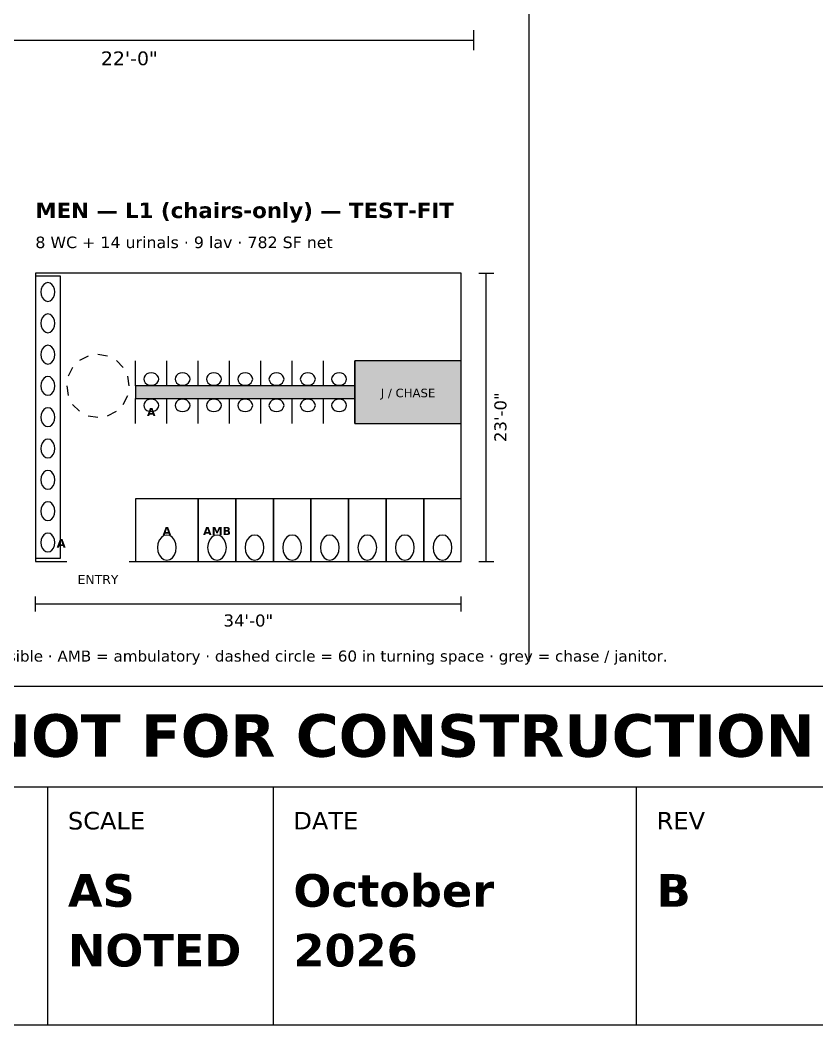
# Model space of a CAD drawing. Header units: inches. Extents: x 0.5 to 16.5, y 0.5 to 10.5.
# Drawn here: x 9.689 to 12.869, y 0.5 to 4.51 of the extents above; entities that cross this region are included whole.
import ezdxf
from ezdxf.enums import TextEntityAlignment as Align

# ---------------------------------------------------------------- set-up
doc = ezdxf.new("R2010")
doc.units = ezdxf.units.IN
doc.header["$MEASUREMENT"] = 0
for name, color, linetype in [('A-ANNO-DIMS', 7, 'Continuous'), ('A-ANNO-TEXT', 7, 'Continuous'), ('A-CLER-ADA', 7, 'Continuous'), ('A-WALL', 7, 'Continuous'), ('A-WALL-PRTN', 7, 'Continuous'), ('G-ANNO-TTLB', 7, 'Continuous'), ('P-FIXT', 7, 'Continuous')]:
    doc.layers.add(name, color=color, linetype=linetype)
doc.styles.add('KS-BOLD', font='DejaVuSans-Bold.ttf')
doc.styles.add('KS-REG', font='DejaVuSans.ttf')

msp = doc.modelspace()

# ---------------------------------------------------------------- hatches: boundary and pattern name
at = {"layer": 'A-WALL-PRTN', "true_color": 0xeeeeee}
msp.add_hatch(color=7, dxfattribs=at).paths.add_polyline_path([(11.025, 2.9), (11.45, 2.9), (11.45, 3.15), (11.025, 3.15)])
at = {"layer": 'A-WALL-PRTN', "true_color": 0xd8d8d8}
msp.add_hatch(color=7, dxfattribs=at).paths.add_polyline_path([(10.15, 3), (11.025, 3), (11.025, 3.05), (10.15, 3.05)])

# ---------------------------------------------------------------- linework, layer by layer
at = {"layer": 'A-ANNO-DIMS'}
for p, q in [((11.5, 4.39), (11.5, 4.47)), ((8.75, 4.43), (11.5, 4.43)), ((11.52, 3.5), (11.58, 3.5)), ((11.55, 2.35), (11.55, 3.5)), ((11.52, 2.35), (11.58, 2.35)), ((9.75, 2.15), (9.75, 2.21)), ((11.45, 2.15), (11.45, 2.21)), ((9.75, 2.18), (11.45, 2.18))]:
    msp.add_line(p, q, dxfattribs=at)
at = {"layer": 'A-ANNO-TEXT'}
msp.add_line((11.72, 10.36), (11.72, 1.95), dxfattribs=at)
at = {"layer": 'A-CLER-ADA'}
for p, q in [((9.9614, 3.1689), (9.9265, 3.1511)), ((10.0386, 3.1689), (10, 3.175)), ((10.1011, 3.1235), (10.0735, 3.1511)), ((9.8989, 3.1235), (9.8811, 3.0886)), ((10.125, 3.05), (10.1189, 3.0886)), ((9.875, 3.05), (9.8811, 3.0114)), ((10.1011, 2.9765), (10.1189, 3.0114)), ((9.8989, 2.9765), (9.9265, 2.9489)), ((9.9614, 2.9311), (10, 2.925)), ((10.0386, 2.9311), (10.0735, 2.9489))]:
    msp.add_line(p, q, dxfattribs=at)
at = {"layer": 'A-WALL'}
for p, q in [((11.45, 3.5), (9.75, 3.5)), ((9.75, 3.5), (9.75, 2.35)), ((11.45, 2.35), (11.45, 3.5)), ((9.75, 2.35), (9.875, 2.35)), ((10.125, 2.35), (11.45, 2.35))]:
    msp.add_line(p, q, dxfattribs=at)
at = {"layer": 'A-WALL-PRTN'}
for p, q in [((10.15, 3.05), (10.15, 3.15)), ((10.275, 3.05), (10.275, 3.15)), ((10.275, 3.05), (10.275, 3.15)), ((10.4, 3.05), (10.4, 3.15)), ((10.4, 3.05), (10.4, 3.15)), ((10.525, 3.05), (10.525, 3.15)), ((10.525, 3.05), (10.525, 3.15)), ((10.65, 3.05), (10.65, 3.15)), ((10.65, 3.05), (10.65, 3.15)), ((10.775, 3.05), (10.775, 3.15)), ((10.775, 3.05), (10.775, 3.15)), ((10.9, 3.05), (10.9, 3.15)), ((10.9, 3.05), (10.9, 3.15)), ((11.025, 3.05), (11.025, 3.15)), ((10.15, 2.9), (10.15, 3)), ((10.275, 2.9), (10.275, 3)), ((10.275, 2.9), (10.275, 3)), ((10.4, 2.9), (10.4, 3)), ((10.4, 2.9), (10.4, 3)), ((10.525, 2.9), (10.525, 3)), ((10.525, 2.9), (10.525, 3)), ((10.65, 2.9), (10.65, 3)), ((10.65, 2.9), (10.65, 3)), ((10.775, 2.9), (10.775, 3)), ((10.775, 2.9), (10.775, 3)), ((10.9, 2.9), (10.9, 3)), ((10.9, 2.9), (10.9, 3)), ((11.025, 2.9), (11.025, 3)), ((10.4, 2.6), (10.15, 2.6)), ((10.15, 2.6), (10.15, 2.35)), ((10.4, 2.35), (10.4, 2.6)), ((10.55, 2.6), (10.4, 2.6)), ((10.4, 2.6), (10.4, 2.35)), ((10.55, 2.35), (10.55, 2.6)), ((10.7, 2.6), (10.55, 2.6)), ((10.55, 2.6), (10.55, 2.35)), ((10.7, 2.35), (10.7, 2.6)), ((10.85, 2.6), (10.7, 2.6)), ((10.7, 2.6), (10.7, 2.35)), ((10.85, 2.35), (10.85, 2.6)), ((11, 2.6), (10.85, 2.6)), ((10.85, 2.6), (10.85, 2.35)), ((11, 2.35), (11, 2.6)), ((11.15, 2.6), (11, 2.6)), ((11, 2.6), (11, 2.35)), ((11.15, 2.35), (11.15, 2.6)), ((11.3, 2.6), (11.15, 2.6)), ((11.15, 2.6), (11.15, 2.35)), ((11.3, 2.35), (11.3, 2.6)), ((11.45, 2.6), (11.3, 2.6)), ((11.3, 2.6), (11.3, 2.35)), ((11.45, 2.35), (11.45, 2.6)), ((10.15, 2.35), (10.4, 2.35)), ((10.4, 2.35), (10.55, 2.35)), ((10.55, 2.35), (10.7, 2.35)), ((10.7, 2.35), (10.85, 2.35)), ((10.85, 2.35), (11, 2.35)), ((11, 2.35), (11.15, 2.35)), ((11.15, 2.35), (11.3, 2.35)), ((11.3, 2.35), (11.45, 2.35))]:
    msp.add_line(p, q, dxfattribs=at)
for points in [[(11.025, 2.9), (11.45, 2.9), (11.45, 3.15), (11.025, 3.15)], [(10.15, 3), (11.025, 3), (11.025, 3.05), (10.15, 3.05)]]:
    msp.add_lwpolyline(points, close=True, dxfattribs=at)
at = {"layer": 'G-ANNO-TTLB'}
for p, q in [((0.5, 1.45), (16.5, 1.45)), ((9.8, 0.5), (9.8, 1.45)), ((10.7, 0.5), (10.7, 1.45)), ((12.15, 0.5), (12.15, 1.45))]:
    msp.add_line(p, q, dxfattribs=at)
for points in [[(0.5, 0.5), (16.5, 0.5), (16.5, 10.5), (0.5, 10.5)], [(0.5, 1.45), (16.5, 1.45), (16.5, 1.85), (0.5, 1.85)]]:
    msp.add_lwpolyline(points, close=True, dxfattribs=at)
at = {"layer": 'P-FIXT'}
for p, q in [((9.85, 3.4875), (9.75, 3.4875)), ((9.75, 3.4875), (9.75, 2.3625)), ((9.7838, 3.4553), (9.7778, 3.447)), ((9.7915, 3.4607), (9.7838, 3.4553)), ((9.8, 3.4625), (9.7915, 3.4607)), ((9.8085, 3.4607), (9.8, 3.4625)), ((9.8162, 3.4553), (9.8085, 3.4607)), ((9.8222, 3.447), (9.8162, 3.4553)), ((9.85, 2.3625), (9.85, 3.4875)), ((9.7738, 3.4366), (9.7725, 3.425)), ((9.7725, 3.425), (9.7738, 3.4134)), ((9.7778, 3.447), (9.7738, 3.4366)), ((9.7738, 3.4134), (9.7778, 3.403)), ((9.8262, 3.4366), (9.8222, 3.447)), ((9.8222, 3.403), (9.8262, 3.4134)), ((9.8275, 3.425), (9.8262, 3.4366)), ((9.8262, 3.4134), (9.8275, 3.425)), ((9.7778, 3.403), (9.7838, 3.3947)), ((9.7838, 3.3947), (9.7915, 3.3893)), ((9.7915, 3.3893), (9.8, 3.3875)), ((9.8, 3.3875), (9.8085, 3.3893)), ((9.8085, 3.3893), (9.8162, 3.3947)), ((9.8162, 3.3947), (9.8222, 3.403)), ((9.7838, 3.3303), (9.7778, 3.322)), ((9.7915, 3.3357), (9.7838, 3.3303)), ((9.8, 3.3375), (9.7915, 3.3357)), ((9.8085, 3.3357), (9.8, 3.3375)), ((9.8162, 3.3303), (9.8085, 3.3357)), ((9.8222, 3.322), (9.8162, 3.3303)), ((9.7738, 3.3116), (9.7725, 3.3)), ((9.7725, 3.3), (9.7738, 3.2884)), ((9.7778, 3.322), (9.7738, 3.3116)), ((9.7738, 3.2884), (9.7778, 3.278)), ((9.8262, 3.3116), (9.8222, 3.322)), ((9.8222, 3.278), (9.8262, 3.2884)), ((9.8275, 3.3), (9.8262, 3.3116)), ((9.8262, 3.2884), (9.8275, 3.3)), ((9.7778, 3.278), (9.7838, 3.2697)), ((9.7838, 3.2697), (9.7915, 3.2643)), ((9.7915, 3.2643), (9.8, 3.2625)), ((9.8, 3.2625), (9.8085, 3.2643)), ((9.8085, 3.2643), (9.8162, 3.2697)), ((9.8162, 3.2697), (9.8222, 3.278)), ((9.7915, 3.2107), (9.7838, 3.2053)), ((9.8, 3.2125), (9.7915, 3.2107)), ((9.8085, 3.2107), (9.8, 3.2125)), ((9.8162, 3.2053), (9.8085, 3.2107)), ((9.7738, 3.1866), (9.7725, 3.175)), ((9.7725, 3.175), (9.7738, 3.1634)), ((9.7778, 3.197), (9.7738, 3.1866)), ((9.7838, 3.2053), (9.7778, 3.197)), ((9.8222, 3.197), (9.8162, 3.2053)), ((9.8262, 3.1866), (9.8222, 3.197)), ((9.8275, 3.175), (9.8262, 3.1866)), ((9.8262, 3.1634), (9.8275, 3.175)), ((9.7738, 3.1634), (9.7778, 3.153)), ((9.7778, 3.153), (9.7838, 3.1447)), ((9.7838, 3.1447), (9.7915, 3.1393)), ((9.7915, 3.1393), (9.8, 3.1375)), ((9.8, 3.1375), (9.8085, 3.1393)), ((9.8085, 3.1393), (9.8162, 3.1447)), ((9.8162, 3.1447), (9.8222, 3.153)), ((9.8222, 3.153), (9.8262, 3.1634)), ((10.1882, 3.0922), (10.184, 3.0852)), ((10.1949, 3.0977), (10.1882, 3.0922)), ((10.2032, 3.1013), (10.1949, 3.0977)), ((10.2125, 3.1025), (10.2032, 3.1013)), ((10.2218, 3.1013), (10.2125, 3.1025)), ((10.2301, 3.0977), (10.2218, 3.1013)), ((10.2368, 3.0922), (10.2301, 3.0977)), ((10.241, 3.0852), (10.2368, 3.0922)), ((10.3132, 3.0922), (10.309, 3.0852)), ((10.3199, 3.0977), (10.3132, 3.0922)), ((10.3282, 3.1013), (10.3199, 3.0977)), ((10.3375, 3.1025), (10.3282, 3.1013)), ((10.3468, 3.1013), (10.3375, 3.1025)), ((10.3551, 3.0977), (10.3468, 3.1013)), ((10.3618, 3.0922), (10.3551, 3.0977)), ((10.366, 3.0852), (10.3618, 3.0922)), ((10.4382, 3.0922), (10.434, 3.0852)), ((10.4449, 3.0977), (10.4382, 3.0922)), ((10.4532, 3.1013), (10.4449, 3.0977)), ((10.4625, 3.1025), (10.4532, 3.1013)), ((10.4718, 3.1013), (10.4625, 3.1025)), ((10.4801, 3.0977), (10.4718, 3.1013)), ((10.4868, 3.0922), (10.4801, 3.0977)), ((10.491, 3.0852), (10.4868, 3.0922)), ((10.5632, 3.0922), (10.559, 3.0852)), ((10.5699, 3.0977), (10.5632, 3.0922)), ((10.5782, 3.1013), (10.5699, 3.0977)), ((10.5875, 3.1025), (10.5782, 3.1013)), ((10.5968, 3.1013), (10.5875, 3.1025)), ((10.6051, 3.0977), (10.5968, 3.1013)), ((10.6118, 3.0922), (10.6051, 3.0977)), ((10.616, 3.0852), (10.6118, 3.0922)), ((10.6882, 3.0922), (10.684, 3.0852)), ((10.6949, 3.0977), (10.6882, 3.0922)), ((10.7032, 3.1013), (10.6949, 3.0977)), ((10.7125, 3.1025), (10.7032, 3.1013)), ((10.7218, 3.1013), (10.7125, 3.1025)), ((10.7301, 3.0977), (10.7218, 3.1013)), ((10.7368, 3.0922), (10.7301, 3.0977)), ((10.741, 3.0852), (10.7368, 3.0922)), ((10.8132, 3.0922), (10.809, 3.0852)), ((10.8199, 3.0977), (10.8132, 3.0922)), ((10.8282, 3.1013), (10.8199, 3.0977)), ((10.8375, 3.1025), (10.8282, 3.1013)), ((10.8468, 3.1013), (10.8375, 3.1025)), ((10.8551, 3.0977), (10.8468, 3.1013)), ((10.8618, 3.0922), (10.8551, 3.0977)), ((10.866, 3.0852), (10.8618, 3.0922)), ((10.9382, 3.0922), (10.934, 3.0852)), ((10.9449, 3.0977), (10.9382, 3.0922)), ((10.9532, 3.1013), (10.9449, 3.0977)), ((10.9625, 3.1025), (10.9532, 3.1013)), ((10.9718, 3.1013), (10.9625, 3.1025)), ((10.9801, 3.0977), (10.9718, 3.1013)), ((10.9868, 3.0922), (10.9801, 3.0977)), ((10.991, 3.0852), (10.9868, 3.0922)), ((9.7738, 3.0616), (9.7725, 3.05)), ((9.7725, 3.05), (9.7738, 3.0384)), ((9.7778, 3.072), (9.7738, 3.0616)), ((9.7838, 3.0803), (9.7778, 3.072)), ((9.7915, 3.0857), (9.7838, 3.0803)), ((9.8, 3.0875), (9.7915, 3.0857)), ((9.8085, 3.0857), (9.8, 3.0875)), ((9.8162, 3.0803), (9.8085, 3.0857)), ((9.8222, 3.072), (9.8162, 3.0803)), ((9.8262, 3.0616), (9.8222, 3.072)), ((9.8275, 3.05), (9.8262, 3.0616)), ((9.8262, 3.0384), (9.8275, 3.05)), ((10.184, 3.0852), (10.1825, 3.0775)), ((10.1825, 3.0775), (10.184, 3.0698)), ((10.184, 3.0698), (10.1882, 3.0628)), ((10.1882, 3.0628), (10.1949, 3.0573)), ((10.1949, 3.0573), (10.2032, 3.0537)), ((10.2032, 3.0537), (10.2125, 3.0525)), ((10.2125, 3.0525), (10.2218, 3.0537)), ((10.2218, 3.0537), (10.2301, 3.0573)), ((10.2301, 3.0573), (10.2368, 3.0628)), ((10.2368, 3.0628), (10.241, 3.0698)), ((10.2425, 3.0775), (10.241, 3.0852)), ((10.241, 3.0698), (10.2425, 3.0775)), ((10.309, 3.0852), (10.3075, 3.0775)), ((10.3075, 3.0775), (10.309, 3.0698)), ((10.309, 3.0698), (10.3132, 3.0628)), ((10.3132, 3.0628), (10.3199, 3.0573)), ((10.3199, 3.0573), (10.3282, 3.0537)), ((10.3282, 3.0537), (10.3375, 3.0525)), ((10.3375, 3.0525), (10.3468, 3.0537)), ((10.3468, 3.0537), (10.3551, 3.0573)), ((10.3551, 3.0573), (10.3618, 3.0628)), ((10.3618, 3.0628), (10.366, 3.0698)), ((10.3675, 3.0775), (10.366, 3.0852)), ((10.366, 3.0698), (10.3675, 3.0775)), ((10.434, 3.0852), (10.4325, 3.0775)), ((10.4325, 3.0775), (10.434, 3.0698)), ((10.434, 3.0698), (10.4382, 3.0628)), ((10.4382, 3.0628), (10.4449, 3.0573)), ((10.4449, 3.0573), (10.4532, 3.0537)), ((10.4532, 3.0537), (10.4625, 3.0525)), ((10.4625, 3.0525), (10.4718, 3.0537)), ((10.4718, 3.0537), (10.4801, 3.0573)), ((10.4801, 3.0573), (10.4868, 3.0628)), ((10.4868, 3.0628), (10.491, 3.0698)), ((10.4925, 3.0775), (10.491, 3.0852)), ((10.491, 3.0698), (10.4925, 3.0775)), ((10.559, 3.0852), (10.5575, 3.0775)), ((10.5575, 3.0775), (10.559, 3.0698)), ((10.559, 3.0698), (10.5632, 3.0628)), ((10.5632, 3.0628), (10.5699, 3.0573)), ((10.5699, 3.0573), (10.5782, 3.0537)), ((10.5782, 3.0537), (10.5875, 3.0525)), ((10.5875, 3.0525), (10.5968, 3.0537)), ((10.5968, 3.0537), (10.6051, 3.0573)), ((10.6051, 3.0573), (10.6118, 3.0628)), ((10.6118, 3.0628), (10.616, 3.0698)), ((10.6175, 3.0775), (10.616, 3.0852)), ((10.616, 3.0698), (10.6175, 3.0775)), ((10.684, 3.0852), (10.6825, 3.0775)), ((10.6825, 3.0775), (10.684, 3.0698)), ((10.684, 3.0698), (10.6882, 3.0628)), ((10.6882, 3.0628), (10.6949, 3.0573)), ((10.6949, 3.0573), (10.7032, 3.0537)), ((10.7032, 3.0537), (10.7125, 3.0525)), ((10.7125, 3.0525), (10.7218, 3.0537)), ((10.7218, 3.0537), (10.7301, 3.0573)), ((10.7301, 3.0573), (10.7368, 3.0628)), ((10.7368, 3.0628), (10.741, 3.0698)), ((10.7425, 3.0775), (10.741, 3.0852)), ((10.741, 3.0698), (10.7425, 3.0775)), ((10.809, 3.0852), (10.8075, 3.0775)), ((10.8075, 3.0775), (10.809, 3.0698)), ((10.809, 3.0698), (10.8132, 3.0628)), ((10.8132, 3.0628), (10.8199, 3.0573)), ((10.8199, 3.0573), (10.8282, 3.0537)), ((10.8282, 3.0537), (10.8375, 3.0525)), ((10.8375, 3.0525), (10.8468, 3.0537)), ((10.8468, 3.0537), (10.8551, 3.0573)), ((10.8551, 3.0573), (10.8618, 3.0628)), ((10.8618, 3.0628), (10.866, 3.0698)), ((10.8675, 3.0775), (10.866, 3.0852)), ((10.866, 3.0698), (10.8675, 3.0775)), ((10.934, 3.0852), (10.9325, 3.0775)), ((10.9325, 3.0775), (10.934, 3.0698)), ((10.934, 3.0698), (10.9382, 3.0628)), ((10.9382, 3.0628), (10.9449, 3.0573)), ((10.9449, 3.0573), (10.9532, 3.0537)), ((10.9532, 3.0537), (10.9625, 3.0525)), ((10.9625, 3.0525), (10.9718, 3.0537)), ((10.9718, 3.0537), (10.9801, 3.0573)), ((10.9801, 3.0573), (10.9868, 3.0628)), ((10.9868, 3.0628), (10.991, 3.0698)), ((10.9925, 3.0775), (10.991, 3.0852)), ((10.991, 3.0698), (10.9925, 3.0775)), ((9.7738, 3.0384), (9.7778, 3.028)), ((9.7778, 3.028), (9.7838, 3.0197)), ((9.7838, 3.0197), (9.7915, 3.0143)), ((9.7915, 3.0143), (9.8, 3.0125)), ((9.8, 3.0125), (9.8085, 3.0143)), ((9.8085, 3.0143), (9.8162, 3.0197)), ((9.8162, 3.0197), (9.8222, 3.028)), ((9.8222, 3.028), (9.8262, 3.0384)), ((10.184, 2.9802), (10.1825, 2.9725)), ((10.1825, 2.9725), (10.184, 2.9648)), ((10.1882, 2.9872), (10.184, 2.9802)), ((10.1949, 2.9927), (10.1882, 2.9872)), ((10.2032, 2.9963), (10.1949, 2.9927)), ((10.2125, 2.9975), (10.2032, 2.9963)), ((10.2218, 2.9963), (10.2125, 2.9975)), ((10.2301, 2.9927), (10.2218, 2.9963)), ((10.2368, 2.9872), (10.2301, 2.9927)), ((10.241, 2.9802), (10.2368, 2.9872)), ((10.2425, 2.9725), (10.241, 2.9802)), ((10.241, 2.9648), (10.2425, 2.9725)), ((10.309, 2.9802), (10.3075, 2.9725)), ((10.3075, 2.9725), (10.309, 2.9648)), ((10.3132, 2.9872), (10.309, 2.9802)), ((10.3199, 2.9927), (10.3132, 2.9872)), ((10.3282, 2.9963), (10.3199, 2.9927)), ((10.3375, 2.9975), (10.3282, 2.9963)), ((10.3468, 2.9963), (10.3375, 2.9975)), ((10.3551, 2.9927), (10.3468, 2.9963)), ((10.3618, 2.9872), (10.3551, 2.9927)), ((10.366, 2.9802), (10.3618, 2.9872)), ((10.3675, 2.9725), (10.366, 2.9802)), ((10.366, 2.9648), (10.3675, 2.9725)), ((10.434, 2.9802), (10.4325, 2.9725)), ((10.4325, 2.9725), (10.434, 2.9648)), ((10.4382, 2.9872), (10.434, 2.9802)), ((10.4449, 2.9927), (10.4382, 2.9872)), ((10.4532, 2.9963), (10.4449, 2.9927)), ((10.4625, 2.9975), (10.4532, 2.9963)), ((10.4718, 2.9963), (10.4625, 2.9975)), ((10.4801, 2.9927), (10.4718, 2.9963)), ((10.4868, 2.9872), (10.4801, 2.9927)), ((10.491, 2.9802), (10.4868, 2.9872)), ((10.4925, 2.9725), (10.491, 2.9802)), ((10.491, 2.9648), (10.4925, 2.9725)), ((10.559, 2.9802), (10.5575, 2.9725)), ((10.5575, 2.9725), (10.559, 2.9648)), ((10.5632, 2.9872), (10.559, 2.9802)), ((10.5699, 2.9927), (10.5632, 2.9872)), ((10.5782, 2.9963), (10.5699, 2.9927)), ((10.5875, 2.9975), (10.5782, 2.9963)), ((10.5968, 2.9963), (10.5875, 2.9975)), ((10.6051, 2.9927), (10.5968, 2.9963)), ((10.6118, 2.9872), (10.6051, 2.9927)), ((10.616, 2.9802), (10.6118, 2.9872)), ((10.6175, 2.9725), (10.616, 2.9802)), ((10.616, 2.9648), (10.6175, 2.9725)), ((10.684, 2.9802), (10.6825, 2.9725)), ((10.6825, 2.9725), (10.684, 2.9648)), ((10.6882, 2.9872), (10.684, 2.9802)), ((10.6949, 2.9927), (10.6882, 2.9872)), ((10.7032, 2.9963), (10.6949, 2.9927)), ((10.7125, 2.9975), (10.7032, 2.9963)), ((10.7218, 2.9963), (10.7125, 2.9975)), ((10.7301, 2.9927), (10.7218, 2.9963)), ((10.7368, 2.9872), (10.7301, 2.9927)), ((10.741, 2.9802), (10.7368, 2.9872)), ((10.7425, 2.9725), (10.741, 2.9802)), ((10.741, 2.9648), (10.7425, 2.9725)), ((10.809, 2.9802), (10.8075, 2.9725)), ((10.8075, 2.9725), (10.809, 2.9648)), ((10.8132, 2.9872), (10.809, 2.9802)), ((10.8199, 2.9927), (10.8132, 2.9872)), ((10.8282, 2.9963), (10.8199, 2.9927)), ((10.8375, 2.9975), (10.8282, 2.9963)), ((10.8468, 2.9963), (10.8375, 2.9975)), ((10.8551, 2.9927), (10.8468, 2.9963)), ((10.8618, 2.9872), (10.8551, 2.9927)), ((10.866, 2.9802), (10.8618, 2.9872)), ((10.8675, 2.9725), (10.866, 2.9802)), ((10.866, 2.9648), (10.8675, 2.9725)), ((10.934, 2.9802), (10.9325, 2.9725)), ((10.9325, 2.9725), (10.934, 2.9648)), ((10.9382, 2.9872), (10.934, 2.9802)), ((10.9449, 2.9927), (10.9382, 2.9872)), ((10.9532, 2.9963), (10.9449, 2.9927)), ((10.9625, 2.9975), (10.9532, 2.9963)), ((10.9718, 2.9963), (10.9625, 2.9975)), ((10.9801, 2.9927), (10.9718, 2.9963)), ((10.9868, 2.9872), (10.9801, 2.9927)), ((10.991, 2.9802), (10.9868, 2.9872)), ((10.9925, 2.9725), (10.991, 2.9802)), ((10.991, 2.9648), (10.9925, 2.9725)), ((9.7738, 2.9366), (9.7725, 2.925)), ((9.7778, 2.947), (9.7738, 2.9366)), ((9.7838, 2.9553), (9.7778, 2.947)), ((9.7915, 2.9607), (9.7838, 2.9553)), ((9.8, 2.9625), (9.7915, 2.9607)), ((9.8085, 2.9607), (9.8, 2.9625)), ((9.8162, 2.9553), (9.8085, 2.9607)), ((9.8222, 2.947), (9.8162, 2.9553)), ((9.8262, 2.9366), (9.8222, 2.947)), ((9.8275, 2.925), (9.8262, 2.9366)), ((10.184, 2.9648), (10.1882, 2.9578)), ((10.1882, 2.9578), (10.1949, 2.9523)), ((10.1949, 2.9523), (10.2032, 2.9487)), ((10.2032, 2.9487), (10.2125, 2.9475)), ((10.2125, 2.9475), (10.2218, 2.9487)), ((10.2218, 2.9487), (10.2301, 2.9523)), ((10.2301, 2.9523), (10.2368, 2.9578)), ((10.2368, 2.9578), (10.241, 2.9648)), ((10.309, 2.9648), (10.3132, 2.9578)), ((10.3132, 2.9578), (10.3199, 2.9523)), ((10.3199, 2.9523), (10.3282, 2.9487)), ((10.3282, 2.9487), (10.3375, 2.9475)), ((10.3375, 2.9475), (10.3468, 2.9487)), ((10.3468, 2.9487), (10.3551, 2.9523)), ((10.3551, 2.9523), (10.3618, 2.9578)), ((10.3618, 2.9578), (10.366, 2.9648)), ((10.434, 2.9648), (10.4382, 2.9578)), ((10.4382, 2.9578), (10.4449, 2.9523)), ((10.4449, 2.9523), (10.4532, 2.9487)), ((10.4532, 2.9487), (10.4625, 2.9475)), ((10.4625, 2.9475), (10.4718, 2.9487)), ((10.4718, 2.9487), (10.4801, 2.9523)), ((10.4801, 2.9523), (10.4868, 2.9578)), ((10.4868, 2.9578), (10.491, 2.9648)), ((10.559, 2.9648), (10.5632, 2.9578)), ((10.5632, 2.9578), (10.5699, 2.9523)), ((10.5699, 2.9523), (10.5782, 2.9487)), ((10.5782, 2.9487), (10.5875, 2.9475)), ((10.5875, 2.9475), (10.5968, 2.9487)), ((10.5968, 2.9487), (10.6051, 2.9523)), ((10.6051, 2.9523), (10.6118, 2.9578)), ((10.6118, 2.9578), (10.616, 2.9648)), ((10.684, 2.9648), (10.6882, 2.9578)), ((10.6882, 2.9578), (10.6949, 2.9523)), ((10.6949, 2.9523), (10.7032, 2.9487)), ((10.7032, 2.9487), (10.7125, 2.9475)), ((10.7125, 2.9475), (10.7218, 2.9487)), ((10.7218, 2.9487), (10.7301, 2.9523)), ((10.7301, 2.9523), (10.7368, 2.9578)), ((10.7368, 2.9578), (10.741, 2.9648)), ((10.809, 2.9648), (10.8132, 2.9578)), ((10.8132, 2.9578), (10.8199, 2.9523)), ((10.8199, 2.9523), (10.8282, 2.9487)), ((10.8282, 2.9487), (10.8375, 2.9475)), ((10.8375, 2.9475), (10.8468, 2.9487)), ((10.8468, 2.9487), (10.8551, 2.9523)), ((10.8551, 2.9523), (10.8618, 2.9578)), ((10.8618, 2.9578), (10.866, 2.9648)), ((10.934, 2.9648), (10.9382, 2.9578)), ((10.9382, 2.9578), (10.9449, 2.9523)), ((10.9449, 2.9523), (10.9532, 2.9487)), ((10.9532, 2.9487), (10.9625, 2.9475)), ((10.9625, 2.9475), (10.9718, 2.9487)), ((10.9718, 2.9487), (10.9801, 2.9523)), ((10.9801, 2.9523), (10.9868, 2.9578)), ((10.9868, 2.9578), (10.991, 2.9648)), ((9.7725, 2.925), (9.7738, 2.9134)), ((9.7738, 2.9134), (9.7778, 2.903)), ((9.7778, 2.903), (9.7838, 2.8947)), ((9.7838, 2.8947), (9.7915, 2.8893)), ((9.7915, 2.8893), (9.8, 2.8875)), ((9.8, 2.8875), (9.8085, 2.8893)), ((9.8085, 2.8893), (9.8162, 2.8947)), ((9.8162, 2.8947), (9.8222, 2.903)), ((9.8222, 2.903), (9.8262, 2.9134)), ((9.8262, 2.9134), (9.8275, 2.925)), ((9.7738, 2.8116), (9.7725, 2.8)), ((9.7778, 2.822), (9.7738, 2.8116)), ((9.7838, 2.8303), (9.7778, 2.822)), ((9.7915, 2.8357), (9.7838, 2.8303)), ((9.8, 2.8375), (9.7915, 2.8357)), ((9.8085, 2.8357), (9.8, 2.8375)), ((9.8162, 2.8303), (9.8085, 2.8357)), ((9.8222, 2.822), (9.8162, 2.8303)), ((9.8262, 2.8116), (9.8222, 2.822)), ((9.8275, 2.8), (9.8262, 2.8116)), ((9.7725, 2.8), (9.7738, 2.7884)), ((9.7738, 2.7884), (9.7778, 2.778)), ((9.7778, 2.778), (9.7838, 2.7697)), ((9.7838, 2.7697), (9.7915, 2.7643)), ((9.8085, 2.7643), (9.8162, 2.7697)), ((9.8162, 2.7697), (9.8222, 2.778)), ((9.8222, 2.778), (9.8262, 2.7884)), ((9.8262, 2.7884), (9.8275, 2.8)), ((9.7915, 2.7643), (9.8, 2.7625)), ((9.8, 2.7625), (9.8085, 2.7643)), ((9.7778, 2.697), (9.7738, 2.6866)), ((9.7838, 2.7053), (9.7778, 2.697)), ((9.7915, 2.7107), (9.7838, 2.7053)), ((9.8, 2.7125), (9.7915, 2.7107)), ((9.8085, 2.7107), (9.8, 2.7125)), ((9.8162, 2.7053), (9.8085, 2.7107)), ((9.8222, 2.697), (9.8162, 2.7053)), ((9.8262, 2.6866), (9.8222, 2.697)), ((9.7738, 2.6866), (9.7725, 2.675)), ((9.7725, 2.675), (9.7738, 2.6634)), ((9.7738, 2.6634), (9.7778, 2.653)), ((9.7778, 2.653), (9.7838, 2.6447)), ((9.8162, 2.6447), (9.8222, 2.653)), ((9.8222, 2.653), (9.8262, 2.6634)), ((9.8275, 2.675), (9.8262, 2.6866)), ((9.8262, 2.6634), (9.8275, 2.675)), ((9.7838, 2.6447), (9.7915, 2.6393)), ((9.7915, 2.6393), (9.8, 2.6375)), ((9.8, 2.6375), (9.8085, 2.6393)), ((9.8085, 2.6393), (9.8162, 2.6447)), ((9.7778, 2.572), (9.7738, 2.5616)), ((9.7838, 2.5803), (9.7778, 2.572)), ((9.7915, 2.5857), (9.7838, 2.5803)), ((9.8, 2.5875), (9.7915, 2.5857)), ((9.8085, 2.5857), (9.8, 2.5875)), ((9.8162, 2.5803), (9.8085, 2.5857)), ((9.8222, 2.572), (9.8162, 2.5803)), ((9.8262, 2.5616), (9.8222, 2.572)), ((9.7738, 2.5616), (9.7725, 2.55)), ((9.7725, 2.55), (9.7738, 2.5384)), ((9.7738, 2.5384), (9.7778, 2.528)), ((9.7778, 2.528), (9.7838, 2.5197)), ((9.8162, 2.5197), (9.8222, 2.528)), ((9.8222, 2.528), (9.8262, 2.5384)), ((9.8275, 2.55), (9.8262, 2.5616)), ((9.8262, 2.5384), (9.8275, 2.55)), ((9.7838, 2.5197), (9.7915, 2.5143)), ((9.7915, 2.5143), (9.8, 2.5125)), ((9.8, 2.5125), (9.8085, 2.5143)), ((9.8085, 2.5143), (9.8162, 2.5197)), ((9.7778, 2.447), (9.7738, 2.4366)), ((9.7838, 2.4553), (9.7778, 2.447)), ((9.7915, 2.4607), (9.7838, 2.4553)), ((9.8, 2.4625), (9.7915, 2.4607)), ((9.8085, 2.4607), (9.8, 2.4625)), ((9.8162, 2.4553), (9.8085, 2.4607)), ((9.8222, 2.447), (9.8162, 2.4553)), ((9.8262, 2.4366), (9.8222, 2.447)), ((10.2634, 2.4526), (10.253, 2.4455)), ((10.275, 2.455), (10.2634, 2.4526)), ((10.2866, 2.4526), (10.275, 2.455)), ((10.297, 2.4455), (10.2866, 2.4526)), ((10.4634, 2.4526), (10.453, 2.4455)), ((10.475, 2.455), (10.4634, 2.4526)), ((10.4866, 2.4526), (10.475, 2.455)), ((10.497, 2.4455), (10.4866, 2.4526)), ((10.6134, 2.4526), (10.603, 2.4455)), ((10.625, 2.455), (10.6134, 2.4526)), ((10.6366, 2.4526), (10.625, 2.455)), ((10.647, 2.4455), (10.6366, 2.4526)), ((10.7634, 2.4526), (10.753, 2.4455)), ((10.775, 2.455), (10.7634, 2.4526)), ((10.7866, 2.4526), (10.775, 2.455)), ((10.797, 2.4455), (10.7866, 2.4526)), ((10.9134, 2.4526), (10.903, 2.4455)), ((10.925, 2.455), (10.9134, 2.4526)), ((10.9366, 2.4526), (10.925, 2.455)), ((10.947, 2.4455), (10.9366, 2.4526)), ((11.0634, 2.4526), (11.053, 2.4455)), ((11.075, 2.455), (11.0634, 2.4526)), ((11.0866, 2.4526), (11.075, 2.455)), ((11.097, 2.4455), (11.0866, 2.4526)), ((11.2134, 2.4526), (11.203, 2.4455)), ((11.225, 2.455), (11.2134, 2.4526)), ((11.2366, 2.4526), (11.225, 2.455)), ((11.247, 2.4455), (11.2366, 2.4526)), ((11.3634, 2.4526), (11.353, 2.4455)), ((11.375, 2.455), (11.3634, 2.4526)), ((11.3866, 2.4526), (11.375, 2.455)), ((11.397, 2.4455), (11.3866, 2.4526)), ((9.7738, 2.4366), (9.7725, 2.425)), ((9.7725, 2.425), (9.7738, 2.4134)), ((9.7738, 2.4134), (9.7778, 2.403)), ((9.8222, 2.403), (9.8262, 2.4134)), ((9.8275, 2.425), (9.8262, 2.4366)), ((9.8262, 2.4134), (9.8275, 2.425)), ((10.2393, 2.4205), (10.2375, 2.405)), ((10.2447, 2.4344), (10.2393, 2.4205)), ((10.253, 2.4455), (10.2447, 2.4344)), ((10.3053, 2.4344), (10.297, 2.4455)), ((10.3107, 2.4205), (10.3053, 2.4344)), ((10.3125, 2.405), (10.3107, 2.4205)), ((10.4393, 2.4205), (10.4375, 2.405)), ((10.4447, 2.4344), (10.4393, 2.4205)), ((10.453, 2.4455), (10.4447, 2.4344)), ((10.5053, 2.4344), (10.497, 2.4455)), ((10.5107, 2.4205), (10.5053, 2.4344)), ((10.5125, 2.405), (10.5107, 2.4205)), ((10.5893, 2.4205), (10.5875, 2.405)), ((10.5947, 2.4344), (10.5893, 2.4205)), ((10.603, 2.4455), (10.5947, 2.4344)), ((10.6553, 2.4344), (10.647, 2.4455)), ((10.6607, 2.4205), (10.6553, 2.4344)), ((10.6625, 2.405), (10.6607, 2.4205)), ((10.7393, 2.4205), (10.7375, 2.405)), ((10.7447, 2.4344), (10.7393, 2.4205)), ((10.753, 2.4455), (10.7447, 2.4344)), ((10.8053, 2.4344), (10.797, 2.4455)), ((10.8107, 2.4205), (10.8053, 2.4344)), ((10.8125, 2.405), (10.8107, 2.4205)), ((10.8893, 2.4205), (10.8875, 2.405)), ((10.8947, 2.4344), (10.8893, 2.4205)), ((10.903, 2.4455), (10.8947, 2.4344)), ((10.9553, 2.4344), (10.947, 2.4455)), ((10.9607, 2.4205), (10.9553, 2.4344)), ((10.9625, 2.405), (10.9607, 2.4205)), ((11.0393, 2.4205), (11.0375, 2.405)), ((11.0447, 2.4344), (11.0393, 2.4205)), ((11.053, 2.4455), (11.0447, 2.4344)), ((11.1053, 2.4344), (11.097, 2.4455)), ((11.1107, 2.4205), (11.1053, 2.4344)), ((11.1125, 2.405), (11.1107, 2.4205)), ((11.1893, 2.4205), (11.1875, 2.405)), ((11.1947, 2.4344), (11.1893, 2.4205)), ((11.203, 2.4455), (11.1947, 2.4344)), ((11.2553, 2.4344), (11.247, 2.4455)), ((11.2607, 2.4205), (11.2553, 2.4344)), ((11.2625, 2.405), (11.2607, 2.4205)), ((11.3393, 2.4205), (11.3375, 2.405)), ((11.3447, 2.4344), (11.3393, 2.4205)), ((11.353, 2.4455), (11.3447, 2.4344)), ((11.4053, 2.4344), (11.397, 2.4455)), ((11.4107, 2.4205), (11.4053, 2.4344)), ((11.4125, 2.405), (11.4107, 2.4205)), ((9.7778, 2.403), (9.7838, 2.3947)), ((9.7838, 2.3947), (9.7915, 2.3893)), ((9.7915, 2.3893), (9.8, 2.3875)), ((9.8, 2.3875), (9.8085, 2.3893)), ((9.8085, 2.3893), (9.8162, 2.3947)), ((9.8162, 2.3947), (9.8222, 2.403)), ((10.2375, 2.405), (10.2393, 2.3895)), ((10.2393, 2.3895), (10.2447, 2.3756)), ((10.2447, 2.3756), (10.253, 2.3645)), ((10.297, 2.3645), (10.3053, 2.3756)), ((10.3053, 2.3756), (10.3107, 2.3895)), ((10.3107, 2.3895), (10.3125, 2.405)), ((10.4375, 2.405), (10.4393, 2.3895)), ((10.4393, 2.3895), (10.4447, 2.3756)), ((10.4447, 2.3756), (10.453, 2.3645)), ((10.497, 2.3645), (10.5053, 2.3756)), ((10.5053, 2.3756), (10.5107, 2.3895)), ((10.5107, 2.3895), (10.5125, 2.405)), ((10.5875, 2.405), (10.5893, 2.3895)), ((10.5893, 2.3895), (10.5947, 2.3756)), ((10.5947, 2.3756), (10.603, 2.3645)), ((10.647, 2.3645), (10.6553, 2.3756)), ((10.6553, 2.3756), (10.6607, 2.3895)), ((10.6607, 2.3895), (10.6625, 2.405)), ((10.7375, 2.405), (10.7393, 2.3895)), ((10.7393, 2.3895), (10.7447, 2.3756)), ((10.7447, 2.3756), (10.753, 2.3645)), ((10.797, 2.3645), (10.8053, 2.3756)), ((10.8053, 2.3756), (10.8107, 2.3895)), ((10.8107, 2.3895), (10.8125, 2.405)), ((10.8875, 2.405), (10.8893, 2.3895)), ((10.8893, 2.3895), (10.8947, 2.3756)), ((10.8947, 2.3756), (10.903, 2.3645)), ((10.947, 2.3645), (10.9553, 2.3756)), ((10.9553, 2.3756), (10.9607, 2.3895)), ((10.9607, 2.3895), (10.9625, 2.405)), ((11.0375, 2.405), (11.0393, 2.3895)), ((11.0393, 2.3895), (11.0447, 2.3756)), ((11.0447, 2.3756), (11.053, 2.3645)), ((11.097, 2.3645), (11.1053, 2.3756)), ((11.1053, 2.3756), (11.1107, 2.3895)), ((11.1107, 2.3895), (11.1125, 2.405)), ((11.1875, 2.405), (11.1893, 2.3895)), ((11.1893, 2.3895), (11.1947, 2.3756)), ((11.1947, 2.3756), (11.203, 2.3645)), ((11.247, 2.3645), (11.2553, 2.3756)), ((11.2553, 2.3756), (11.2607, 2.3895)), ((11.2607, 2.3895), (11.2625, 2.405)), ((11.3375, 2.405), (11.3393, 2.3895)), ((11.3393, 2.3895), (11.3447, 2.3756)), ((11.3447, 2.3756), (11.353, 2.3645)), ((11.397, 2.3645), (11.4053, 2.3756)), ((11.4053, 2.3756), (11.4107, 2.3895)), ((11.4107, 2.3895), (11.4125, 2.405)), ((9.75, 2.3625), (9.85, 2.3625)), ((10.253, 2.3645), (10.2634, 2.3574)), ((10.2634, 2.3574), (10.275, 2.355)), ((10.275, 2.355), (10.2866, 2.3574)), ((10.2866, 2.3574), (10.297, 2.3645)), ((10.453, 2.3645), (10.4634, 2.3574)), ((10.4634, 2.3574), (10.475, 2.355)), ((10.475, 2.355), (10.4866, 2.3574)), ((10.4866, 2.3574), (10.497, 2.3645)), ((10.603, 2.3645), (10.6134, 2.3574)), ((10.6134, 2.3574), (10.625, 2.355)), ((10.625, 2.355), (10.6366, 2.3574)), ((10.6366, 2.3574), (10.647, 2.3645)), ((10.753, 2.3645), (10.7634, 2.3574)), ((10.7634, 2.3574), (10.775, 2.355)), ((10.775, 2.355), (10.7866, 2.3574)), ((10.7866, 2.3574), (10.797, 2.3645)), ((10.903, 2.3645), (10.9134, 2.3574)), ((10.9134, 2.3574), (10.925, 2.355)), ((10.925, 2.355), (10.9366, 2.3574)), ((10.9366, 2.3574), (10.947, 2.3645)), ((11.053, 2.3645), (11.0634, 2.3574)), ((11.0634, 2.3574), (11.075, 2.355)), ((11.075, 2.355), (11.0866, 2.3574)), ((11.0866, 2.3574), (11.097, 2.3645)), ((11.203, 2.3645), (11.2134, 2.3574)), ((11.2134, 2.3574), (11.225, 2.355)), ((11.225, 2.355), (11.2366, 2.3574)), ((11.2366, 2.3574), (11.247, 2.3645)), ((11.353, 2.3645), (11.3634, 2.3574)), ((11.3634, 2.3574), (11.375, 2.355)), ((11.375, 2.355), (11.3866, 2.3574)), ((11.3866, 2.3574), (11.397, 2.3645))]:
    msp.add_line(p, q, dxfattribs=at)

# ---------------------------------------------------------------- texts
at = {"layer": 'A-ANNO-DIMS', "style": 'KS-REG'}
for s, height, p in [('22\'-0"', 0.055, (10.125, 4.33)), ('34\'-0"', 0.048, (10.6, 2.09))]:
    msp.add_text(s, height=height, dxfattribs=at).set_placement(p, align=Align.CENTER)
msp.add_text('23\'-0"', height=0.048, rotation=90, dxfattribs=at).set_placement((11.63, 2.925), align=Align.CENTER)
at = {"layer": 'A-ANNO-TEXT'}
for s, height, style, p in [('MEN — L1 (chairs-only) — TEST-FIT', 0.062, 'KS-BOLD', (9.75, 3.72)), ('8 WC + 14 urinals · 9 lav · 782 SF net', 0.046, 'KS-REG', (9.75, 3.6)), ('A', 0.034, 'KS-BOLD', (9.835, 2.405)), ('Test-fit plans 1" = 20\'. Rooms NOT redrawn on A-101 Rev H (D-069 OPEN). A = accessible · AMB = ambulatory · dashed circle = 60 in turning space · grey = chase / janitor.', 0.044, 'KS-REG', (7.05, 1.95))]:
    msp.add_text(s, height=height, dxfattribs=dict(at, style=style)).set_placement(p)
for s, height, style, p in [('J / CHASE', 0.034, 'KS-REG', (11.2375, 3.005)), ('A', 0.032, 'KS-BOLD', (10.2125, 2.93)), ('A', 0.032, 'KS-BOLD', (10.275, 2.455)), ('AMB', 0.032, 'KS-BOLD', (10.475, 2.455)), ('ENTRY', 0.036, 'KS-REG', (10, 2.26))]:
    msp.add_text(s, height=height, dxfattribs=dict(at, style=style)).set_placement(p, align=Align.CENTER)
at = {"layer": 'G-ANNO-TTLB', "style": 'KS-BOLD'}
msp.add_text('PRELIMINARY — CONCEPTUAL DESIGN — NOT FOR CONSTRUCTION', height=0.17, dxfattribs=at).set_placement((8.5, 1.57), align=Align.CENTER)
at = {"layer": 'G-ANNO-TTLB'}
for s, height, style, p in [('SCALE', 0.07, 'KS-REG', (9.88, 1.28)), ('DATE', 0.07, 'KS-REG', (10.78, 1.28)), ('REV', 0.07, 'KS-REG', (12.23, 1.28)), ('AS', 0.13, 'KS-BOLD', (9.88, 0.9717)), ('October', 0.13, 'KS-BOLD', (10.78, 0.9717)), ('B', 0.13, 'KS-BOLD', (12.23, 0.9717)), ('NOTED', 0.13, 'KS-BOLD', (9.88, 0.7333)), ('2026', 0.13, 'KS-BOLD', (10.78, 0.7333))]:
    msp.add_text(s, height=height, dxfattribs=dict(at, style=style)).set_placement(p)

doc.saveas('drawing.dxf')
